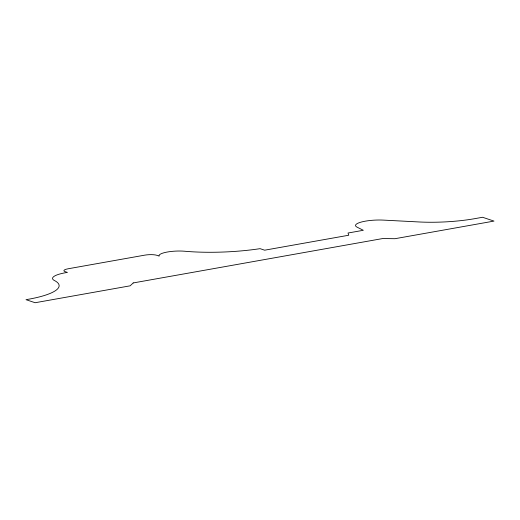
<?xml version="1.0" encoding="UTF-8"?>
<svg xmlns="http://www.w3.org/2000/svg" width="520" height="520" viewBox="0 0 520 520"><rect width="100%" height="100%" fill="white"/><g stroke="black" fill="none" stroke-linecap="round" stroke-linejoin="round"><path stroke-width="0.78" d="M133.218 282.939L130.143 285.825L35.145 302.731L26 299.676A63.33 14.248 -2.6 0 0 54.912 280.774A26.462 5.954 -2.6 0 1 67.418 272.415L65.13 271.648A8.918 2.009 -2.6 0 1 68.205 268.762L144.677 255.158A8.918 2.009 -2.6 0 1 156.904 255.32L159.185 256.087A17.069 3.842 -2.6 0 1 166.712 252.135A17.069 3.842 -2.6 0 1 184.451 251.219A80.684 18.148 -2.6 0 0 260.072 248.664L264.647 250.192L348.771 235.228L348.017 233.019L363.311 230.295L357.026 227.123A20.072 4.518 -2.6 0 1 361.459 222.008A20.072 4.518 -2.6 0 1 383.376 220.109L418.62 221.942A62.439 14.046 -2.6 0 0 474.916 218.634L482.567 217.269L494 221.091L394.966 238.706L382.74 238.544L133.218 282.939"/></g></svg>
